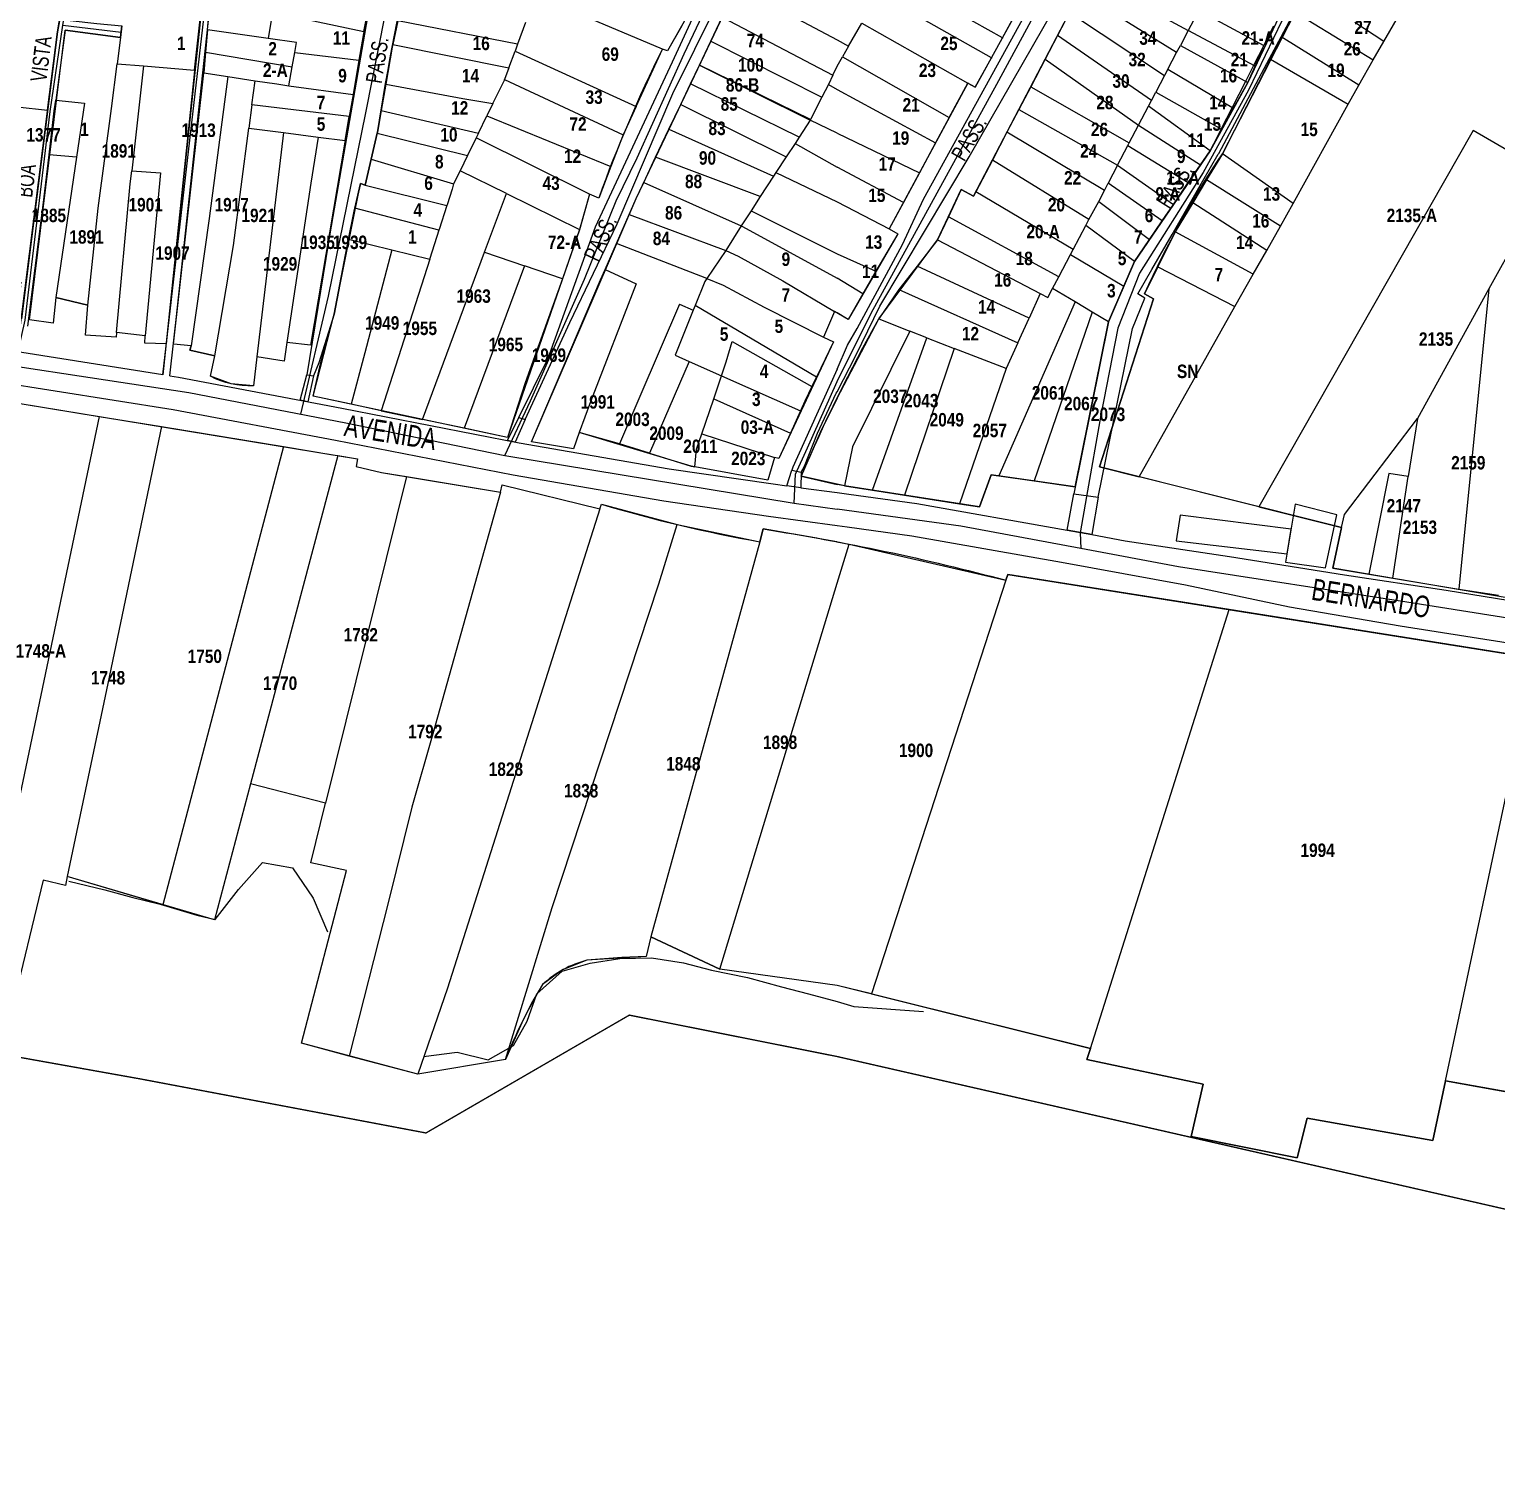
# Model space of a CAD drawing. Extents: x 199665 to 201826, y 4836581 to 4838476.
# Drawn here: x 201009 to 201281.9, y 4836580.5 to 4836845.8 of the extents above; entities that cross this region are included whole.
import ezdxf
from ezdxf.enums import TextEntityAlignment as Align

# ---------------------------------------------------------------- set-up
doc = ezdxf.new("R2010")
doc.units = 0
doc.header["$LTSCALE"] = 1.5
doc.header["$MEASUREMENT"] = 0
for name, color, linetype in [('CD-MALHA-LOTES', 40, 'CONTINUOUS'), ('HD-CANAIS', 7, 'CONTINUOUS'), ('HD-CURSO-PERENE', 170, 'CONTINUOUS'), ('LM-LIM-SETOR-FISCAL', 7, 'CONTINUOUS'), ('RU-QUADRAS', 6, 'CONTINUOUS'), ('SV-EIXO-RUA-N-PAV', 6, 'CONTINUOUS'), ('SV-EIXO-RUA-PAV', 20, 'CONTINUOUS'), ('SV-PONTE-BUEIRO', 249, 'CONTINUOUS'), ('SV-RUA-NAO-PAV-S-GUIA-C-GUIA', 7, 'CONTINUOUS'), ('SV-RUA-PAVIM-S-GUIA-C-GUIA', 7, 'CONTINUOUS'), ('SV-TXT-RUA-N-PAV-S-GUIA-C-GUIA', 7, 'CONTINUOUS'), ('SV-TXT-RUA-PAV-S-GUIA-C-GUIA', 7, 'CONTINUOUS'), ('Th_NmrPort', 1, 'CONTINUOUS')]:
    doc.layers.add(name, color=color, linetype=linetype)
doc.styles.add('ARIAL', font='ARIAL.TTF')
doc.styles.get("Standard").update_dxf_attribs({"font": 'swisscbo.ttf'})
doc.linetypes.add('Limite', pattern='A,20,-3,[130,ltypeshp.shx,S=6.35,R=0,X=0,Y=0],-3,20', length=46)

msp = doc.modelspace()

# ---------------------------------------------------------------- linework, layer by layer
at = {"layer": 'CD-MALHA-LOTES', "linetype": 'Continuous'}
for p, q in [((201260.9, 4836843.55), (201272, 4836862.97)), ((201189.95, 4836844.25), (201169, 4836856.1)), ((201205.92, 4836855.62), (201224.53, 4836845.62)), ((201140.57, 4836853.78), (201159.19, 4836843.85)), ((201222.36, 4836841.48), (201204.36, 4836852.65)), ((201042.11, 4836845.72), (201042.52, 4836850.54)), ((201071.2, 4836845.41), (201072.32, 4836850.9)), ((201126.71, 4836842.14), (201103.13, 4836852.09)), ((201187.91, 4836840.53), (201166.89, 4836852.41)), ((201039.68, 4836838.21), (201040.71, 4836847.7)), ((201054.2, 4836849), (201053.37, 4836844.13)), ((201054.2, 4836849), (201071.2, 4836845.41)), ((201076.55, 4836842.98), (201077.51, 4836847.39)), ((201099.79, 4836843.08), (201077.51, 4836847.39)), ((201135.73, 4836843.62), (201137.84, 4836848.05)), ((201137.84, 4836848.05), (201158.42, 4836837.31)), ((201189.95, 4836844.25), (201192.19, 4836848.32)), ((201202.44, 4836848.97), (201200.21, 4836844.69)), ((201202.44, 4836848.97), (201220.11, 4836837.2)), ((201226.46, 4836849.29), (201224.53, 4836845.62)), ((201226.46, 4836849.29), (201238.55, 4836842.78)), ((201244.26, 4836849.06), (201241.79, 4836844.45)), ((201244.26, 4836849.06), (201258.94, 4836840.13)), ((201014.19, 4836845.37), (201012.35, 4836830.76)), ((201015.64, 4836845.64), (201013.88, 4836832.65)), ((201014.51, 4836847.12), (201014.19, 4836845.37)), ((201025.92, 4836844.29), (201015.64, 4836845.64)), ((201026.19, 4836846.46), (201025.92, 4836844.29)), ((201042.11, 4836845.72), (201041.76, 4836841.54)), ((201053.37, 4836844.13), (201042.11, 4836845.72)), ((201071.13, 4836845.03), (201070.28, 4836840.09)), ((201071.2, 4836845.41), (201071.13, 4836845.03)), ((201101.28, 4836847.09), (201099.79, 4836843.08)), ((201130.31, 4836846.46), (201127.68, 4836841.81)), ((201161.34, 4836842.7), (201163.78, 4836846.96)), ((201163.78, 4836846.96), (201183.53, 4836835.8)), ((201200.21, 4836844.69), (201197.88, 4836840.24)), ((201217.68, 4836832.58), (201200.21, 4836844.69)), ((201224.53, 4836845.62), (201223.06, 4836842.81)), ((201236.97, 4836838.96), (201224.53, 4836845.62)), ((201238.55, 4836842.78), (201240.39, 4836846.39)), ((201241.79, 4836844.45), (201239.79, 4836840.28)), ((201256.26, 4836835.44), (201241.79, 4836844.45)), ((201260.9, 4836843.55), (201255.53, 4836847.06)), ((201025.92, 4836844.29), (201025.31, 4836839.41)), ((201058.66, 4836843.37), (201053.37, 4836844.13)), ((201058.34, 4836841.52), (201058.66, 4836843.37)), ((201075.26, 4836835.6), (201076.44, 4836842.47)), ((201076.44, 4836842.47), (201076.55, 4836842.98)), ((201076.55, 4836842.98), (201098.15, 4836838.63)), ((201098.15, 4836838.63), (201099.3, 4836841.74)), ((201099.79, 4836843.08), (201099.3, 4836841.74)), ((201099.3, 4836841.74), (201121.83, 4836831.46)), ((201121.83, 4836831.46), (201126.71, 4836842.14)), ((201127.68, 4836841.81), (201126.71, 4836842.14)), ((201133.63, 4836839.18), (201135.73, 4836843.62)), ((201135.73, 4836843.62), (201156.38, 4836833.18)), ((201159.19, 4836843.85), (201161.34, 4836842.7)), ((201161.34, 4836842.7), (201160.21, 4836840.72)), ((201187.91, 4836840.53), (201189.95, 4836844.25)), ((201222.36, 4836841.48), (201223.06, 4836842.81)), ((201223.06, 4836842.81), (201235.57, 4836835.91)), ((201236.97, 4836838.96), (201238.55, 4836842.78)), ((201258.94, 4836840.13), (201260.9, 4836843.55)), ((201024.27, 4836831.06), (201025.31, 4836839.41)), ((201025.31, 4836839.41), (201030.18, 4836839.01)), ((201030.18, 4836839.01), (201028.01, 4836819.52)), ((201030.18, 4836839.01), (201039.68, 4836838.21)), ((201041.76, 4836841.54), (201041.44, 4836837.73)), ((201041.76, 4836841.54), (201057.87, 4836838.87)), ((201057.87, 4836838.87), (201058.34, 4836841.52)), ((201058.34, 4836841.52), (201070.28, 4836840.09)), ((201070.28, 4836840.09), (201069.19, 4836833.7)), ((201131.94, 4836835.65), (201133.63, 4836839.18)), ((201133.63, 4836839.18), (201154.21, 4836828.94)), ((201154.26, 4836829.03), (201133.63, 4836839.18)), ((201159.2, 4836838.95), (201160.21, 4836840.72)), ((201160.21, 4836840.72), (201180.08, 4836829.43)), ((201184.89, 4836835.03), (201187.91, 4836840.53)), ((201197.88, 4836840.24), (201195.22, 4836835.15)), ((201197.88, 4836840.24), (201215.26, 4836827.98)), ((201220.73, 4836838.39), (201222.36, 4836841.48)), ((201239.79, 4836840.28), (201230.86, 4836822.68)), ((201239.79, 4836840.28), (201254.25, 4836831.91)), ((201256.26, 4836835.44), (201258.94, 4836840.13)), ((201035.77, 4836787.26), (201041.44, 4836837.73)), ((201039.67, 4836838.11), (201037.63, 4836818.44)), ((201039.68, 4836838.21), (201039.67, 4836838.11)), ((201041.44, 4836837.73), (201045.88, 4836837.05)), ((201045.88, 4836837.05), (201042.44, 4836810.65)), ((201045.88, 4836837.05), (201050.98, 4836836.26)), ((201050.38, 4836831.75), (201050.98, 4836836.26)), ((201050.98, 4836836.26), (201054.99, 4836835.65)), ((201057.25, 4836835.33), (201057.87, 4836838.87)), ((201095.19, 4836832.03), (201097.32, 4836836.39)), ((201097.32, 4836836.39), (201097.35, 4836836.49)), ((201098.15, 4836838.63), (201097.35, 4836836.49)), ((201097.35, 4836836.49), (201119.42, 4836826.18)), ((201158.42, 4836837.31), (201157.59, 4836835.57)), ((201158.42, 4836837.31), (201159.2, 4836838.95)), ((201220.11, 4836837.2), (201218.5, 4836834.14)), ((201220.73, 4836838.39), (201220.11, 4836837.2)), ((201220.73, 4836838.39), (201232.92, 4836831.17)), ((201235.57, 4836835.91), (201236.97, 4836838.96)), ((201054.99, 4836835.65), (201057.25, 4836835.33)), ((201057.25, 4836835.33), (201069.19, 4836833.7)), ((201069.19, 4836833.7), (201068.48, 4836829.6)), ((201074.42, 4836830.73), (201075.26, 4836835.6)), ((201075.26, 4836835.6), (201089.6, 4836832.94)), ((201130.14, 4836831.85), (201131.94, 4836835.65)), ((201152.15, 4836825.78), (201131.94, 4836835.65)), ((201157.59, 4836835.57), (201156.38, 4836833.18)), ((201157.59, 4836835.57), (201159.2, 4836834.63)), ((201159.2, 4836834.63), (201177.53, 4836824.71)), ((201180.08, 4836829.43), (201183.53, 4836835.8)), ((201183.53, 4836835.8), (201184.89, 4836835.03)), ((201195.22, 4836835.15), (201193.01, 4836830.92)), ((201195.22, 4836835.15), (201213.54, 4836824.71)), ((201217.68, 4836832.58), (201218.5, 4836834.14)), ((201218.5, 4836834.14), (201230.73, 4836827.24)), ((201232.92, 4836831.17), (201235.57, 4836835.91)), ((201254.25, 4836831.91), (201256.26, 4836835.44)), ((201006.7, 4836831.39), (201012.35, 4836830.76)), ((201013.61, 4836830.66), (201013.88, 4836832.65)), ((201013.88, 4836832.65), (201019.23, 4836832.11)), ((201019.23, 4836832.11), (201017.73, 4836822.01)), ((201021.76, 4836812.58), (201024.27, 4836831.06)), ((201050.38, 4836831.75), (201049.81, 4836827.42)), ((201068.48, 4836829.6), (201050.38, 4836831.75)), ((201089.6, 4836832.94), (201095.19, 4836832.03)), ((201095.19, 4836832.03), (201094.08, 4836829.75)), ((201121.83, 4836831.46), (201119.42, 4836826.18)), ((201127.94, 4836827.23), (201130.14, 4836831.85)), ((201130.14, 4836831.85), (201149.75, 4836822.1)), ((201156.38, 4836833.18), (201154.26, 4836829.03)), ((201193.01, 4836830.92), (201190.79, 4836826.66)), ((201193.01, 4836830.92), (201211.35, 4836820.55)), ((201215.26, 4836827.98), (201217.14, 4836831.55)), ((201217.14, 4836831.55), (201217.68, 4836832.58)), ((201228.6, 4836823.22), (201217.14, 4836831.55)), ((201230.73, 4836827.24), (201232.92, 4836831.17)), ((201244.03, 4836813.4), (201254.25, 4836831.91)), ((201012.33, 4836830.6), (201007.49, 4836791.94)), ((201012.35, 4836830.76), (201012.33, 4836830.6)), ((201012.64, 4836822.48), (201013.61, 4836830.66)), ((201067.72, 4836825.14), (201068.48, 4836829.6)), ((201073.72, 4836826.69), (201074.42, 4836830.73)), ((201074.42, 4836830.73), (201092.49, 4836826.51)), ((201092.49, 4836826.51), (201094.08, 4836829.75)), ((201094.08, 4836829.75), (201117.14, 4836820.3)), ((201154.21, 4836828.94), (201152.15, 4836825.78)), ((201154.26, 4836829.03), (201154.21, 4836828.94)), ((201159.19, 4836826.5), (201154.21, 4836828.94)), ((201180.08, 4836829.43), (201177.53, 4836824.71)), ((201046.93, 4836805.6), (201049.81, 4836827.42)), ((201049.81, 4836827.42), (201056.24, 4836826.6)), ((201056.24, 4836826.6), (201051.3, 4836784.88)), ((201056.24, 4836826.6), (201062.69, 4836825.78)), ((201062.69, 4836825.78), (201061.3, 4836817.18)), ((201062.69, 4836825.78), (201067.72, 4836825.14)), ((201072.54, 4836821.69), (201073.68, 4836826.53)), ((201073.68, 4836826.53), (201073.72, 4836826.69)), ((201073.68, 4836826.53), (201090.47, 4836822.37)), ((201092.06, 4836825.62), (201090.47, 4836822.37)), ((201092.49, 4836826.51), (201092.06, 4836825.62)), ((201113.16, 4836815.17), (201092.06, 4836825.62)), ((201119.42, 4836826.18), (201117.14, 4836820.3)), ((201125.46, 4836822.01), (201127.94, 4836827.23)), ((201127.94, 4836827.23), (201147.39, 4836818.49)), ((201152.15, 4836825.78), (201151.38, 4836824.61)), ((201159.19, 4836826.5), (201174.52, 4836819.15)), ((201190.79, 4836826.66), (201188.08, 4836821.47)), ((201208.92, 4836815.81), (201190.79, 4836826.66)), ((201213.54, 4836824.71), (201215.26, 4836827.98)), ((201215.26, 4836827.98), (201226.79, 4836820.61)), ((201228.6, 4836823.22), (201230.73, 4836827.24)), ((201277.54, 4836826.97), (201237.62, 4836757)), ((201292.55, 4836818.2), (201277.54, 4836826.97)), ((201067.67, 4836824.82), (201061.27, 4836787.05)), ((201067.72, 4836825.14), (201067.67, 4836824.82)), ((201151.38, 4836824.61), (201149.75, 4836822.1)), ((201151.38, 4836824.61), (201159.19, 4836820.18)), ((201177.53, 4836824.71), (201174.52, 4836819.15)), ((201211.35, 4836820.55), (201213.28, 4836824.22)), ((201213.28, 4836824.22), (201213.54, 4836824.71)), ((201213.28, 4836824.22), (201224.51, 4836817.31)), ((201226.79, 4836820.61), (201228.6, 4836823.22)), ((201230.86, 4836822.68), (201227.92, 4836817.83)), ((201244.03, 4836813.4), (201230.86, 4836822.68)), ((201009.01, 4836791.75), (201012.64, 4836822.48)), ((201017.73, 4836822.01), (201012.64, 4836822.48)), ((201017.73, 4836822.01), (201013.87, 4836795.95)), ((201071.42, 4836816.84), (201072.54, 4836821.69)), ((201072.54, 4836821.69), (201087.88, 4836817.06)), ((201090.47, 4836822.37), (201089.07, 4836819.5)), ((201117.14, 4836820.3), (201114.87, 4836814.41)), ((201123.25, 4836817.34), (201125.46, 4836822.01)), ((201144.92, 4836814.71), (201125.46, 4836822.01)), ((201149.75, 4836822.1), (201147.84, 4836819.18)), ((201171.53, 4836813.63), (201159.19, 4836820.18)), ((201188.08, 4836821.47), (201185, 4836815.59)), ((201206.04, 4836810.45), (201188.08, 4836821.47)), ((201211.35, 4836820.55), (201209.62, 4836817.18)), ((201211.35, 4836820.55), (201221.76, 4836813.23)), ((201224.51, 4836817.31), (201226.79, 4836820.61)), ((201027.74, 4836817.08), (201028.01, 4836819.52)), ((201028.01, 4836819.52), (201033.34, 4836819.12)), ((201033.34, 4836819.12), (201030.53, 4836788.8)), ((201037.63, 4836818.44), (201034.39, 4836787.29)), ((201061.3, 4836817.18), (201056.85, 4836787.54)), ((201089.07, 4836819.5), (201087.88, 4836817.06)), ((201097.7, 4836815.26), (201089.07, 4836819.5)), ((201121.82, 4836814.34), (201123.25, 4836817.34)), ((201123.25, 4836817.34), (201141.37, 4836809.27)), ((201147.39, 4836818.49), (201144.92, 4836814.71)), ((201147.84, 4836819.18), (201147.39, 4836818.49)), ((201147.84, 4836819.18), (201159.19, 4836813.73)), ((201174.52, 4836819.15), (201171.53, 4836813.63)), ((201208.92, 4836815.81), (201209.62, 4836817.18)), ((201219.69, 4836810.21), (201209.62, 4836817.18)), ((201221.76, 4836813.23), (201224.51, 4836817.31)), ((201227.92, 4836817.83), (201225.35, 4836813.55)), ((201241.66, 4836809.21), (201227.92, 4836817.83)), ((201025.15, 4836789.44), (201027.74, 4836817.08)), ((201069.5, 4836812.56), (201070.58, 4836817.11)), ((201070.58, 4836817.11), (201071.42, 4836816.84)), ((201071.42, 4836816.84), (201086.6, 4836813.02)), ((201087.58, 4836816.1), (201086.66, 4836813.2)), ((201087.88, 4836817.06), (201087.58, 4836816.1)), ((201093.65, 4836804.35), (201097.7, 4836815.26)), ((201097.7, 4836815.26), (201111.3, 4836808.59)), ((201113.16, 4836815.17), (201111.3, 4836808.59)), ((201114.87, 4836814.41), (201113.16, 4836815.17)), ((201144.92, 4836814.71), (201143.2, 4836812.07)), ((201182.28, 4836816.03), (201179.9, 4836810.95)), ((201184.57, 4836814.76), (201182.28, 4836816.03)), ((201185, 4836815.59), (201184.57, 4836814.76)), ((201203.1, 4836804.85), (201185, 4836815.59)), ((201207.87, 4836813.79), (201208.92, 4836815.81)), ((201019.84, 4836794.5), (201021.76, 4836812.58)), ((201068.35, 4836806.77), (201069.36, 4836811.99)), ((201069.36, 4836811.99), (201069.5, 4836812.56)), ((201085.15, 4836808.47), (201069.5, 4836812.56)), ((201086.6, 4836813.02), (201085.18, 4836808.57)), ((201086.66, 4836813.2), (201086.6, 4836813.02)), ((201120.52, 4836811.38), (201121.82, 4836814.34)), ((201143.2, 4836812.07), (201141.37, 4836809.27)), ((201143.2, 4836812.07), (201159.19, 4836804.05)), ((201159.19, 4836813.73), (201168.87, 4836808.71)), ((201171.53, 4836813.63), (201168.87, 4836808.71)), ((201206.04, 4836810.45), (201207.87, 4836813.79)), ((201207.87, 4836813.79), (201217.32, 4836806.7)), ((201219.69, 4836810.21), (201221.76, 4836813.23)), ((201225.35, 4836813.55), (201222.08, 4836808.12)), ((201239.12, 4836804.65), (201225.35, 4836813.55)), ((201241.66, 4836809.21), (201244.03, 4836813.4)), ((201042.44, 4836810.65), (201039.06, 4836786.94)), ((201118.17, 4836806), (201120.52, 4836811.38)), ((201120.52, 4836811.38), (201138.5, 4836804.69)), ((201141.37, 4836809.27), (201138.5, 4836804.69)), ((201141.37, 4836809.27), (201141.64, 4836809.15)), ((201141.64, 4836809.15), (201159.2, 4836799.5)), ((201179.9, 4836810.95), (201177.89, 4836806.64)), ((201200.43, 4836799.76), (201179.9, 4836810.95)), ((201203.1, 4836804.85), (201205.44, 4836809.3)), ((201205.44, 4836809.3), (201206.04, 4836810.45)), ((201214.5, 4836802.64), (201205.44, 4836809.3)), ((201217.32, 4836806.7), (201219.69, 4836810.21)), ((201239.12, 4836804.65), (201241.66, 4836809.21)), ((201065.65, 4836792.86), (201068.35, 4836806.77)), ((201068.35, 4836806.77), (201076.41, 4836804.79)), ((201085.15, 4836808.47), (201083.46, 4836803.16)), ((201085.18, 4836808.57), (201085.15, 4836808.47)), ((201111.3, 4836808.59), (201108.14, 4836799.42)), ((201170.5, 4836807.79), (201166.44, 4836800.81)), ((201168.87, 4836808.71), (201170.5, 4836807.79)), ((201177.89, 4836806.64), (201174.1, 4836801.79)), ((201177.89, 4836806.64), (201196.99, 4836796.7)), ((201214.5, 4836802.64), (201217.32, 4836806.7)), ((201222.08, 4836808.12), (201218.85, 4836801.62)), ((201236.58, 4836800.26), (201222.08, 4836808.12)), ((201285.92, 4836807.44), (201280.45, 4836797.54)), ((201043.46, 4836785.07), (201046.93, 4836805.6)), ((201076.41, 4836804.79), (201071.39, 4836785.66)), ((201076.41, 4836804.79), (201083.43, 4836803.06)), ((201082.1, 4836773.25), (201093.65, 4836804.35)), ((201093.65, 4836804.35), (201101.05, 4836801.84)), ((201116.06, 4836801.17), (201118.17, 4836806)), ((201134.96, 4836799.44), (201118.17, 4836806)), ((201138.5, 4836804.69), (201134.96, 4836799.44)), ((201138.5, 4836804.69), (201140.83, 4836803.65)), ((201140.83, 4836803.65), (201149.1, 4836799.05)), ((201159.19, 4836804.05), (201166.44, 4836800.81)), ((201200.43, 4836799.76), (201202.62, 4836803.94)), ((201202.62, 4836803.94), (201203.1, 4836804.85)), ((201202.62, 4836803.94), (201212.53, 4836798.06)), ((201236.58, 4836800.26), (201239.12, 4836804.65)), ((201083.43, 4836803.06), (201074.38, 4836774.88)), ((201083.46, 4836803.16), (201083.43, 4836803.06)), ((201101.05, 4836801.84), (201089.86, 4836771.6)), ((201108.14, 4836799.42), (201101.05, 4836801.84)), ((201115.2, 4836799.2), (201116.06, 4836801.17)), ((201116.06, 4836801.17), (201121.83, 4836798.5)), ((201166.44, 4836800.81), (201163.98, 4836796.6)), ((201174.1, 4836801.79), (201170.66, 4836797.42)), ((201194.91, 4836792.12), (201174.1, 4836801.79)), ((201212.53, 4836798.06), (201214.5, 4836802.64)), ((201218.85, 4836801.62), (201216.4, 4836796.64)), ((201218.85, 4836801.62), (201233.18, 4836794.26)), ((201108.14, 4836799.42), (201101.16, 4836780.08)), ((201102.38, 4836769.08), (201115.2, 4836799.2)), ((201121.83, 4836798.5), (201113.32, 4836776.5)), ((201134.62, 4836798.91), (201132.81, 4836794.46)), ((201134.96, 4836799.44), (201134.62, 4836798.91)), ((201134.96, 4836799.44), (201138.03, 4836798.24)), ((201138.03, 4836798.24), (201145.64, 4836794.13)), ((201149.1, 4836799.05), (201158.75, 4836793.31)), ((201163.98, 4836796.6), (201159.2, 4836799.5)), ((201199.3, 4836797.63), (201200.43, 4836799.76)), ((201209.67, 4836791.41), (201212.53, 4836798.06)), ((201233.18, 4836794.26), (201236.58, 4836800.26)), ((201013.87, 4836795.95), (201013.39, 4836791.13)), ((201013.87, 4836795.95), (201019.84, 4836794.5)), ((201163.98, 4836796.6), (201161.25, 4836791.87)), ((201170.66, 4836797.42), (201166.95, 4836791.95)), ((201170.66, 4836797.42), (201192.82, 4836787.52)), ((201196.99, 4836796.7), (201194.91, 4836792.12)), ((201196.99, 4836796.7), (201198.41, 4836795.93)), ((201198.41, 4836795.93), (201199.3, 4836797.63)), ((201203.47, 4836795.13), (201199.3, 4836797.63)), ((201218.06, 4836795.69), (201208.03, 4836764.43)), ((201216.4, 4836796.64), (201218.06, 4836795.69)), ((201280.45, 4836797.54), (201267.13, 4836773.42)), ((201280.45, 4836797.54), (201274.85, 4836741.69)), ((201019.42, 4836788.92), (201019.84, 4836794.5)), ((201063.12, 4836783.62), (201065.65, 4836792.86)), ((201129.92, 4836794.71), (201118.76, 4836768.71)), ((201132.46, 4836793.6), (201129.06, 4836785.22)), ((201129.92, 4836794.71), (201132.46, 4836793.6)), ((201132.81, 4836794.46), (201132.46, 4836793.6)), ((201155.38, 4836781.12), (201132.81, 4836794.46)), ((201145.64, 4836794.13), (201156.66, 4836788.53)), ((201158.75, 4836793.31), (201156.66, 4836788.53)), ((201159.22, 4836793.06), (201158.75, 4836793.31)), ((201161.25, 4836791.87), (201159.22, 4836793.06)), ((201203.47, 4836795.13), (201189.31, 4836762.74)), ((201206.66, 4836793.21), (201195.86, 4836761.81)), ((201206.66, 4836793.21), (201203.47, 4836795.13)), ((201209.67, 4836791.41), (201206.66, 4836793.21)), ((201215.38, 4836762.59), (201233.18, 4836794.26)), ((201013.39, 4836791.13), (201009.01, 4836791.75)), ((201159.19, 4836777.21), (201166.95, 4836791.95)), ((201166.95, 4836791.95), (201172.72, 4836789.7)), ((201192.82, 4836787.52), (201194.91, 4836792.12)), ((201203.5, 4836760.72), (201209.67, 4836791.41)), ((201025.09, 4836788.53), (201019.42, 4836788.92)), ((201025.15, 4836789.44), (201025.09, 4836788.53)), ((201030.53, 4836788.8), (201025.15, 4836789.44)), ((201030.42, 4836787.47), (201030.53, 4836788.8)), ((201034.39, 4836787.29), (201030.42, 4836787.47)), ((201039.06, 4836786.94), (201035.77, 4836787.26)), ((201056.85, 4836787.54), (201056.36, 4836784.1)), ((201061.27, 4836787.05), (201056.85, 4836787.54)), ((201138.59, 4836783.94), (201139.7, 4836787.74)), ((201139.7, 4836787.74), (201154.53, 4836779.35)), ((201158.54, 4836787.68), (201155.38, 4836781.12)), ((201156.66, 4836788.53), (201158.54, 4836787.68)), ((201172.72, 4836789.7), (201162.08, 4836768.13)), ((201165.81, 4836760.08), (201175.89, 4836788.46)), ((201175.89, 4836788.46), (201172.72, 4836789.7)), ((201175.89, 4836788.46), (201181.01, 4836786.47)), ((201192.82, 4836787.52), (201190.64, 4836782.71)), ((201039.06, 4836786.94), (201038.84, 4836786.16)), ((201038.84, 4836786.16), (201043.46, 4836785.07)), ((201042.67, 4836781.28), (201043.46, 4836785.07)), ((201051.3, 4836784.88), (201050.63, 4836779.53)), ((201056.36, 4836784.1), (201051.3, 4836784.88)), ((201071.39, 4836785.66), (201068.81, 4836776.07)), ((201129.06, 4836785.22), (201131.68, 4836784.06)), ((201181.01, 4836786.47), (201171.75, 4836759.15)), ((201190.64, 4836782.71), (201181.01, 4836786.47)), ((201061.74, 4836777.57), (201063.12, 4836783.62)), ((201131.68, 4836784.06), (201124.3, 4836766.97)), ((201131.68, 4836784.06), (201137.72, 4836781.38)), ((201137.72, 4836781.38), (201138.59, 4836783.94)), ((201190.64, 4836782.71), (201181.98, 4836757.56)), ((201046.51, 4836779.89), (201042.67, 4836781.28)), ((201050.63, 4836779.53), (201046.51, 4836779.89)), ((201101.16, 4836780.08), (201097.89, 4836769.9)), ((201136.26, 4836777.11), (201137.72, 4836781.38)), ((201137.72, 4836781.38), (201152.42, 4836774.87)), ((201154.53, 4836779.35), (201153.23, 4836776.66)), ((201154.53, 4836779.35), (201155.38, 4836781.12)), ((201003.05, 4836776.9), (201021.97, 4836773.8)), ((201068.81, 4836776.07), (201061.74, 4836777.57)), ((201113.32, 4836776.5), (201111.26, 4836770.81)), ((201134.03, 4836770.59), (201136.26, 4836777.11)), ((201136.26, 4836777.11), (201150.51, 4836770.68)), ((201153.23, 4836776.66), (201152.42, 4836774.87)), ((201159.19, 4836777.21), (201156.07, 4836770.8)), ((201021.97, 4836773.8), (201002.67, 4836681.8)), ((201021.97, 4836773.8), (201033.53, 4836771.91)), ((201074.38, 4836774.88), (201068.81, 4836776.07)), ((201074.38, 4836774.88), (201082.1, 4836773.25)), ((201152.42, 4836774.87), (201150.51, 4836770.68)), ((201033.53, 4836771.91), (201023.56, 4836724.16)), ((201033.53, 4836771.91), (201056.27, 4836768.19)), ((201089.86, 4836771.6), (201082.1, 4836773.25)), ((201097.89, 4836769.9), (201089.86, 4836771.6)), ((201111.26, 4836770.81), (201110.18, 4836767.8)), ((201118.76, 4836768.71), (201111.26, 4836770.81)), ((201156.07, 4836770.8), (201152.55, 4836762.71)), ((201253.58, 4836755.6), (201267.13, 4836773.42)), ((201267.13, 4836773.42), (201265.4, 4836762.64)), ((201056.27, 4836768.19), (201033.81, 4836682.98)), ((201056.27, 4836768.19), (201065.42, 4836766.69)), ((201110.18, 4836767.8), (201102.38, 4836769.08)), ((201124.3, 4836766.97), (201118.76, 4836768.71)), ((201133.04, 4836767.7), (201134.03, 4836770.59)), ((201134.03, 4836770.59), (201147.57, 4836766.18)), ((201150.51, 4836770.68), (201148.36, 4836765.98)), ((201162.08, 4836768.13), (201160.61, 4836760.89)), ((201066.34, 4836766.53), (201050.13, 4836705.5)), ((201065.42, 4836766.69), (201066.34, 4836766.53)), ((201066.34, 4836766.53), (201069.99, 4836765.92)), ((201069.99, 4836765.92), (201069.75, 4836764.47)), ((201124.3, 4836766.97), (201132.04, 4836764.53)), ((201132.76, 4836764.41), (201133.04, 4836767.7)), ((201147.57, 4836766.18), (201146.35, 4836761.98)), ((201148.36, 4836765.98), (201147.57, 4836766.18)), ((201079.14, 4836762.62), (201064.06, 4836701.89)), ((201069.75, 4836764.47), (201074.49, 4836763.4)), ((201074.49, 4836763.4), (201079.14, 4836762.62)), ((201079.14, 4836762.62), (201096.61, 4836759.71)), ((201132.04, 4836764.53), (201132.76, 4836764.41)), ((201146.35, 4836761.98), (201132.76, 4836764.41)), ((201152.55, 4836762.71), (201159.19, 4836761.17)), ((201185.68, 4836756.98), (201187.84, 4836762.95)), ((201187.84, 4836762.95), (201189.31, 4836762.74)), ((201189.31, 4836762.74), (201195.86, 4836761.81)), ((201208.03, 4836764.43), (201215.38, 4836762.59)), ((201237.62, 4836757), (201215.38, 4836762.59)), ((201261.81, 4836763.17), (201258.13, 4836744.48)), ((201265.4, 4836762.64), (201261.81, 4836763.17)), ((201262.58, 4836743.73), (201265.4, 4836762.64)), ((201096.61, 4836759.71), (201096.93, 4836761.08)), ((201096.93, 4836761.08), (201115.09, 4836756.63)), ((201160.61, 4836760.89), (201159.19, 4836761.17)), ((201160.61, 4836760.89), (201165.81, 4836760.08)), ((201165.81, 4836760.08), (201171.75, 4836759.15)), ((201195.86, 4836761.81), (201203.5, 4836760.72)), ((201096.61, 4836759.71), (201084.02, 4836714.79)), ((201115.09, 4836756.63), (201115.37, 4836757.5)), ((201115.37, 4836757.5), (201129.47, 4836753.69)), ((201171.75, 4836759.15), (201181.98, 4836757.56)), ((201181.98, 4836757.56), (201185.68, 4836756.98)), ((201115.09, 4836756.63), (201086.73, 4836667.49)), ((201237.62, 4836757), (201253.05, 4836753.13)), ((201253.05, 4836753.13), (201253.58, 4836755.6)), ((201126.03, 4836742.67), (201129.47, 4836753.69)), ((201129.47, 4836753.69), (201144.82, 4836750.51)), ((201145.44, 4836752.88), (201144.82, 4836750.51)), ((201159.16, 4836750.47), (201145.44, 4836752.88)), ((201253.05, 4836753.13), (201251.44, 4836745.61)), ((201144.82, 4836750.51), (201124.58, 4836677.01)), ((201159.16, 4836750.47), (201161.46, 4836750.07)), ((201159.19, 4836742.77), (201161.46, 4836750.07)), ((201161.46, 4836750.07), (201190.62, 4836743.34)), ((201190.97, 4836744.43), (201190.62, 4836743.34)), ((201232.14, 4836737.88), (201190.97, 4836744.43)), ((201251.44, 4836745.61), (201258.13, 4836744.48)), ((201258.13, 4836744.48), (201262.58, 4836743.73)), ((201262.58, 4836743.73), (201274.85, 4836741.69)), ((201106.19, 4836682.49), (201126.03, 4836742.67)), ((201137.39, 4836671), (201159.19, 4836742.77)), ((201190.62, 4836743.34), (201165.63, 4836666.38)), ((201274.85, 4836741.69), (201282.2, 4836740.59)), ((201206.33, 4836656.26), (201232.14, 4836737.88)), ((201289.02, 4836728.83), (201232.14, 4836737.88)), ((201272.38, 4836650.24), (201289.02, 4836728.83)), ((201023.56, 4836724.16), (201016.02, 4836688.21)), ((201084.02, 4836714.79), (201080.12, 4836701.15)), ((201050.13, 4836705.5), (201043.4, 4836680.16)), ((201064.06, 4836701.89), (201050.13, 4836705.5)), ((201061.3, 4836690.8), (201064.06, 4836701.89)), ((201080.12, 4836701.15), (201075.68, 4836683.33)), ((201059.57, 4836657.22), (201067.93, 4836689.35)), ((201067.93, 4836689.35), (201061.3, 4836690.8)), ((201011.55, 4836687.54), (201005.64, 4836663.13)), ((201015.67, 4836686.56), (201011.55, 4836687.54)), ((201016.02, 4836688.21), (201015.67, 4836686.56)), ((201033.81, 4836682.98), (201016.02, 4836688.21)), ((201043.4, 4836680.16), (201033.81, 4836682.98)), ((201075.68, 4836683.33), (201068.48, 4836654.84)), ((201097.53, 4836654.21), (201106.19, 4836682.49)), ((201124.58, 4836677.01), (201123.68, 4836673.36)), ((201124.58, 4836677.01), (201137.39, 4836671)), ((201112.68, 4836672.65), (201108.11, 4836670.85)), ((201119.16, 4836673.16), (201112.68, 4836672.65)), ((201123.68, 4836673.36), (201119.16, 4836673.16)), ((201108.11, 4836670.85), (201104.44, 4836668.12)), ((201159.2, 4836667.97), (201137.39, 4836671)), ((201086.73, 4836667.49), (201081.22, 4836651.45)), ((201104.44, 4836668.12), (201102.36, 4836664.65)), ((201165.63, 4836666.38), (201159.2, 4836667.97)), ((201102.36, 4836664.65), (201100.55, 4836661.03)), ((201165.63, 4836666.38), (201206.33, 4836656.26)), ((201100.55, 4836661.03), (201097.53, 4836654.21)), ((201068.48, 4836654.84), (201059.57, 4836657.22)), ((201206.33, 4836656.26), (201205.68, 4836654.2)), ((201081.22, 4836651.45), (201068.48, 4836654.84)), ((201097.53, 4836654.21), (201081.22, 4836651.45)), ((201205.68, 4836654.2), (201227.31, 4836649.63)), ((201227.31, 4836649.63), (201225.09, 4836639.9)), ((201270.02, 4836639.1), (201272.38, 4836650.24)), ((201272.38, 4836650.24), (201299.08, 4836645.43)), ((201244.79, 4836635.91), (201246.65, 4836643.28)), ((201246.65, 4836643.28), (201270.02, 4836639.1)), ((201225.09, 4836639.9), (201244.79, 4836635.91))]:
    msp.add_line(p, q, dxfattribs=at)
for p in [(201189.95, 4836844.25), (201187.91, 4836840.53), (201183.53, 4836835.8)]:
    msp.add_point(p, dxfattribs=at)
at = {"layer": 'HD-CANAIS'}
msp.add_lwpolyline([(201222.25, 4836750.67), (201242.89, 4836748.28), (201243.65, 4836752.85), (201223.01, 4836755.46)], close=True, dxfattribs=at)
at = {"layer": 'HD-CURSO-PERENE'}
for points in [[(201016.3, 4836687.34), (201023.03, 4836685.78), (201028.19, 4836684.32), (201033.28, 4836683.08), (201040.13, 4836681.02), (201043.51, 4836680.22), (201047.86, 4836685.81), (201052.35, 4836690.83), (201057.9, 4836689.86), (201061.77, 4836684.2), (201064.45, 4836677.96)], [(201082.27, 4836654.78), (201088.54, 4836655.55), (201094.32, 4836654.12), (201099.02, 4836656.8), (201101.55, 4836661.31), (201103.34, 4836666.4), (201108.08, 4836670.6), (201113.28, 4836672.09), (201118.8, 4836672.99), (201124.68, 4836673.11), (201130.63, 4836672.15), (201135.85, 4836670.83), (201142.56, 4836669.43), (201148.89, 4836667.73), (201153.87, 4836666.39), (201159.19, 4836665.01)], [(201159.19, 4836665.01), (201162.32, 4836664.05), (201175.27, 4836663.13)]]:
    msp.add_lwpolyline(points, dxfattribs=at)
at = {"layer": 'LM-LIM-SETOR-FISCAL', "linetype": 'Limite', "ltscale": 0.1, "const_width": 0.25}
msp.add_lwpolyline([(200976.72, 4836660.04), (201029.68, 4836650.57), (201082.74, 4836640.53), (201120.56, 4836662.45), (201159.2, 4836654.75), (201242.65, 4836635.7), (201311.16, 4836620.02), (201344.07, 4836614.06), (201404.24, 4836602.34), (201465.09, 4836590.17), (201502.2, 4836583.04), (201514.19, 4836580.66), (201521.93, 4836665.19), (201553.41, 4836752.43), (201587.6, 4836863.42), (201599.18, 4836899.57), (201622.52, 4836971.26), (201656.74, 4837068.75), (201669.56, 4837108.13), (201725.18, 4837277.93), (201746.7, 4837344.82), (201756.31, 4837372.75)], dxfattribs=at)
at = {"layer": 'RU-QUADRAS', "color": 6, "linetype": 'Continuous'}
msp.add_lwpolyline([(201152.55, 4836762.71, -0.027587), (201166.95, 4836791.95), (201177.89, 4836806.64), (201182.28, 4836816.03), (201184.57, 4836814.76), (201235.83, 4836912.88), (201249.63, 4836932.9), (201279.34, 4836900.02, 0.015045), (201250.14, 4836864.06), (201244.92, 4836855.55), (201235.57, 4836835.91), (201228.6, 4836823.22), (201214.5, 4836802.64), (201209.67, 4836791.41), (201203.5, 4836760.72), (201187.84, 4836762.95), (201185.68, 4836756.98), (201160.61, 4836760.89)], format="xyb", close=True, dxfattribs=at)
for points in [[(201307.39, 4836872.71), (201338.77, 4836843.42), (201352.57, 4836828.95), (201353.48, 4836829.9), (201359.28, 4836825.37), (201358.43, 4836824.06), (201362.17, 4836821.65), (201380.06, 4836807.17), (201392.15, 4836794.67), (201394.59, 4836789.38), (201395.36, 4836780.76), (201386.08, 4836723.18), (201357.56, 4836726.82), (201358.09, 4836728.84), (201340.66, 4836730.4), (201251.44, 4836745.61), (201253.05, 4836753.13), (201208.03, 4836764.43), (201218.06, 4836795.69), (201216.4, 4836796.64, -0.041614), (201230.86, 4836822.68), (201248.76, 4836857.46, -0.024046)], [(201132.62, 4836850.54), (201127.68, 4836841.81), (201126.71, 4836842.14, 0.029802), (201114.87, 4836814.41), (201113.16, 4836815.17), (201111.28, 4836808.51), (201097.89, 4836769.9), (201061.74, 4836777.57), (201065.65, 4836792.86), (201070.58, 4836817.11), (201071.42, 4836816.84), (201073.72, 4836826.69, -0.017304), (201080.64, 4836862.64)], [(201072.34, 4836851.02), (201061.27, 4836787.05), (201056.85, 4836787.54), (201056.36, 4836784.1), (201051.3, 4836784.88), (201050.63, 4836779.53, -0.130813), (201042.67, 4836781.28), (201043.46, 4836785.07), (201038.84, 4836786.16), (201039.06, 4836786.94), (201035.77, 4836787.26), (201043.45, 4836858.44)], [(201003.05, 4836776.9), (201069.99, 4836765.92), (201069.75, 4836764.47), (201074.49, 4836763.4), (201096.61, 4836759.71), (201096.93, 4836761.08), (201115.09, 4836756.63), (201115.37, 4836757.5, 0.029826), (201144.82, 4836750.51), (201145.44, 4836752.88, -0.026599), (201190.62, 4836743.34), (201190.97, 4836744.43), (201361.17, 4836717.36)], [(201299.08, 4836645.43), (201272.38, 4836650.24), (201270.02, 4836639.1), (201246.65, 4836643.28), (201244.79, 4836635.91), (201225.09, 4836639.9), (201227.31, 4836649.63), (201205.68, 4836654.2), (201206.33, 4836656.26), (201159.2, 4836667.98), (201137.39, 4836671), (201124.58, 4836677.01), (201123.68, 4836673.36), (201112.68, 4836672.65, 0.132951), (201104.44, 4836668.12, 0.042501), (201097.53, 4836654.21), (201081.22, 4836651.45), (201059.57, 4836657.22), (201067.93, 4836689.35), (201061.3, 4836690.8), (201064.06, 4836701.89), (201050.13, 4836705.5), (201043.4, 4836680.16), (201016.02, 4836688.21), (201015.67, 4836686.56), (201011.55, 4836687.54), (201005.64, 4836663.13)]]:
    msp.add_lwpolyline(points, format="xyb", dxfattribs=at)
for points in [[(201043.16, 4836870.17), (201034.39, 4836787.29), (201030.42, 4836787.47), (201030.53, 4836788.8), (201025.15, 4836789.44), (201025.09, 4836788.53), (201019.42, 4836788.92), (201019.84, 4836794.5), (201013.87, 4836795.95), (201013.39, 4836791.13), (201009.01, 4836791.75), (201015.64, 4836845.64), (201025.92, 4836844.29), (201026.19, 4836846.46)], [(201017.73, 4836864.91), (201014.19, 4836845.37), (201007.49, 4836791.94)], [(201192.19, 4836848.32), (201184.89, 4836835.03), (201183.53, 4836835.8), (201168.87, 4836808.71), (201170.5, 4836807.79), (201161.25, 4836791.87), (201158.75, 4836793.31), (201156.66, 4836788.53), (201158.54, 4836787.68), (201148.36, 4836765.98), (201147.57, 4836766.18), (201146.35, 4836761.98), (201132.04, 4836764.53), (201111.26, 4836770.81), (201110.18, 4836767.8), (201102.38, 4836769.08), (201121.82, 4836814.34), (201140.57, 4836853.78)]]:
    msp.add_lwpolyline(points, dxfattribs=at)
at = {"layer": 'SV-EIXO-RUA-N-PAV'}
for points in [[(201159.2, 4836780.28), (201165.55, 4836793.03), (201177.82, 4836815.4), (201188.89, 4836835.61), (201199.71, 4836855.57), (201213.06, 4836879.03), (201226.77, 4836902.84), (201237.84, 4836921.12), (201246.5, 4836933.75), (201250.1, 4836938.08), (201259, 4836945.78), (201271.51, 4836954.2), (201284.5, 4836962.38), (201299.18, 4836971.52), (201301.94, 4836973.32), (201310.12, 4836977.17), (201325.76, 4836986.79), (201342.59, 4836994.97), (201355.58, 4837000.5), (201372.42, 4837007.24), (201377.44, 4837009.8)], [(201033.79, 4836781.56), (201041.43, 4836847.83), (201045.52, 4836880.61), (201049.3, 4836910.52), (201054.07, 4836947.02), (201058.24, 4836973.89), (201063.08, 4837004.7), (201068.53, 4837005.15), (201075.5, 4836998.49), (201076.71, 4836995.16), (201085.34, 4836985.17), (201091.47, 4836978.24), (201098.59, 4836971.88)], [(201059.45, 4836774.22), (201064.61, 4836796.17), (201071.54, 4836830.26), (201078.68, 4836866.34), (201082.67, 4836878.71), (201090.89, 4836904.58), (201101.95, 4836941.74), (201103.04, 4836944.61), (201101.52, 4836947.51), (201098.56, 4836949.54), (201092.65, 4836952.13), (201090.98, 4836954.91), (201098.59, 4836971.88), (201099.67, 4836974.13), (201102.31, 4836978.46), (201108.17, 4836984.94), (201116.53, 4836994.63)], [(201097.41, 4836766.56), (201102.18, 4836776.72), (201112.24, 4836799.36), (201118.14, 4836813.89), (201122, 4836821.92), (201130.74, 4836841.28), (201145.07, 4836871.51), (201153.96, 4836891.07), (201159.2, 4836903.08)], [(201281.56, 4836903.58), (201278.27, 4836898.96), (201270.73, 4836890.07), (201258.78, 4836873.81), (201251.2, 4836863.3), (201243.47, 4836850.65), (201235.72, 4836834.48), (201227.31, 4836819.2), (201215.47, 4836800.48), (201211.44, 4836790.25), (201208.27, 4836774.03), (201205.58, 4836758.89), (201204.4, 4836752.18), (201204.51, 4836749.22)], [(201006.29, 4836783.17), (201008.21, 4836791.7), (201012.83, 4836830.51), (201015.17, 4836846.58), (201018.42, 4836864.8)], [(201015.17, 4836846.58), (201026.05, 4836845.3)], [(201151.2, 4836757.7), (201151.49, 4836763.09), (201153.7, 4836768), (201159.2, 4836780.28)]]:
    msp.add_lwpolyline(points, dxfattribs=at)
at = {"layer": 'SV-EIXO-RUA-PAV'}
for p, q in [((201182.23, 4836753.39), (201159.2, 4836756.56)), ((201204.51, 4836749.22), (201182.23, 4836753.39)), ((201222.68, 4836745.81), (201204.51, 4836749.22)), ((201265.16, 4836739.24), (201222.68, 4836745.81)), ((201323.31, 4836730.13), (201265.16, 4836739.24))]:
    msp.add_line(p, q, dxfattribs=at)
msp.add_lwpolyline([(200987.18, 4836786.08), (201038.62, 4836778.26), (201067.83, 4836772.6), (201097.41, 4836766.56), (201151.2, 4836757.7), (201159.2, 4836756.56)], dxfattribs=at)
at = {"layer": 'SV-PONTE-BUEIRO'}
for points in [[(201060.56, 4836781.53), (201061.84, 4836781.36), (201060.74, 4836776.55), (201059.32, 4836776.82)], [(201099.99, 4836773.62), (201101.21, 4836773.22), (201099.35, 4836769.03), (201097.91, 4836769.31)], [(201152.5, 4836763.42), (201152.44, 4836760.56), (201149.85, 4836760.92), (201150.8, 4836763.8)], [(201202, 4836752.67), (201203.25, 4836759.4), (201207.78, 4836758.8), (201206.58, 4836751.84)], [(201250.02, 4836745.63), (201252.18, 4836755.48), (201244.41, 4836757.51), (201242.63, 4836746.69)]]:
    msp.add_lwpolyline(points, close=True, dxfattribs=at)
at = {"layer": 'SV-RUA-NAO-PAV-S-GUIA-C-GUIA'}
for points in [[(201159.19, 4836782.63), (201161.17, 4836787.06), (201162.96, 4836790.18), (201171.4, 4836805.77), (201175.3, 4836814.25), (201194.74, 4836849.55), (201209.97, 4836878), (201224.93, 4836903.47), (201246.79, 4836937.35), (201243.34, 4836940.8), (201229.89, 4836953.14), (201227.24, 4836954.8), (201218.94, 4836959.99), (201211.57, 4836967.85), (201202.55, 4836979.27), (201189.48, 4836994.83), (201177.47, 4836983.81), (201170.57, 4836977.84), (201164.6, 4836972.99), (201162.95, 4836974.9)], [(201099.99, 4836773.62), (201105.44, 4836784.62), (201114.27, 4836809.09), (201128.57, 4836839.74), (201139.75, 4836864.04), (201154.1, 4836894.54), (201159.19, 4836906.15)], [(201101.21, 4836773.22), (201109.5, 4836791.27), (201118.29, 4836809.63), (201128.68, 4836833.85), (201140.9, 4836858.68), (201147.46, 4836873.42), (201157.24, 4836895.11), (201159.19, 4836899.88)], [(201007.32, 4836790.79), (201012.33, 4836830.6), (201012.35, 4836830.76), (201014.19, 4836845.37), (201014.51, 4836847.12), (201015.08, 4836850.23), (201015.74, 4836853.84), (201016.48, 4836857.92), (201017.13, 4836861.49), (201017.73, 4836864.91), (201019.23, 4836864.67), (201016.54, 4836847.44), (201021.52, 4836846.93), (201026.19, 4836846.46), (201025.92, 4836844.29), (201015.64, 4836845.64), (201013.88, 4836832.65), (201013.61, 4836830.66), (201012.64, 4836822.48), (201008.6, 4836790.62)], [(201035.1, 4836781.35), (201041.44, 4836837.73), (201041.76, 4836841.54), (201042.11, 4836845.72), (201042.52, 4836850.54)], [(201072.32, 4836850.9), (201071.2, 4836845.41), (201071.13, 4836845.03), (201070.28, 4836840.09), (201069.19, 4836833.7), (201068.48, 4836829.6), (201067.72, 4836825.14), (201067.67, 4836824.82), (201060.56, 4836781.53)], [(201040.71, 4836847.7), (201039.68, 4836838.21), (201039.67, 4836838.11), (201037.63, 4836818.44), (201033.79, 4836781.56)], [(201077.51, 4836847.39), (201076.55, 4836842.98), (201076.44, 4836842.47), (201075.26, 4836835.6), (201074.42, 4836830.73), (201073.72, 4836826.69), (201073.68, 4836826.53), (201072.54, 4836821.69), (201072.53, 4836821.64), (201071.42, 4836816.84), (201070.58, 4836817.11), (201069.5, 4836812.56), (201069.36, 4836811.99), (201068.35, 4836806.77), (201065.65, 4836792.86), (201062.84, 4836783.77), (201061.84, 4836781.36)], [(201159.19, 4836778.39), (201162.7, 4836785.17), (201167.17, 4836794.34), (201183.8, 4836822.09), (201199.64, 4836849.74)], [(201207.78, 4836758.8), (201214.18, 4836790.15), (201216.42, 4836795.8), (201215.15, 4836796.6), (201217.75, 4836801.12), (201221.52, 4836807.68), (201224.75, 4836813.3), (201227.26, 4836817.66), (201230.09, 4836822.59), (201230.18, 4836822.72), (201239.61, 4836840.37), (201241.79, 4836844.45), (201244.26, 4836849.06)], [(201240.39, 4836846.39), (201238.55, 4836842.78), (201236.67, 4836839.09), (201235.17, 4836836.13), (201232.7, 4836831.29), (201230.67, 4836827.28), (201228.6, 4836823.22), (201226.45, 4836820.09), (201224.17, 4836816.76), (201221.76, 4836813.23), (201219.47, 4836809.89), (201216.99, 4836806.27), (201214.5, 4836802.64), (201212.53, 4836798.06), (201209.67, 4836791.41), (201203.25, 4836759.4)], [(201159.19, 4836782.63), (201155.39, 4836774.13), (201150.99, 4836764.38), (201150.8, 4836763.8)], [(201152.5, 4836763.42), (201153.15, 4836764.58), (201155.59, 4836770.67), (201159.05, 4836778.16), (201159.19, 4836778.39)]]:
    msp.add_lwpolyline(points, dxfattribs=at)
at = {"layer": 'SV-RUA-PAVIM-S-GUIA-C-GUIA'}
for points in [[(200703.43, 4836871.63), (200723.7, 4836853.47), (200740.91, 4836839.14), (200750.2, 4836832.88), (200767.21, 4836824.53), (200781.74, 4836818.44), (200797.67, 4836813.21), (200812.45, 4836810.63), (200834.63, 4836807.36), (200859.53, 4836803.04), (200910.91, 4836794.96), (200948.62, 4836789.17), (200991.75, 4836782.06), (201035.7, 4836775.11), (201065.93, 4836769.39), (201098.98, 4836762.92), (201127, 4836758.09), (201146.44, 4836755.26), (201159.19, 4836753.52)], [(201033.79, 4836781.56), (200988.7, 4836788.71), (200992.71, 4836788.05)], [(201035.1, 4836781.35), (201036.74, 4836781.09), (201067.08, 4836775.35), (201100.08, 4836768.89), (201127.95, 4836764.09), (201147.29, 4836761.27), (201149.85, 4836760.92)], [(201152.44, 4836760.56), (201159.19, 4836759.65)], [(201159.19, 4836759.65), (201161.37, 4836759.35), (201174.06, 4836757.62), (201202, 4836752.67), (201206.58, 4836751.84)], [(201159.19, 4836753.52), (201161.06, 4836753.27), (201173.12, 4836751.63), (201200.94, 4836746.7), (201224.03, 4836742.49)], [(201206.58, 4836751.84), (201212.78, 4836750.7), (201232.17, 4836747.77), (201253.58, 4836744.35), (201272.48, 4836741.5), (201288.93, 4836738.86), (201308.01, 4836735.79), (201326.18, 4836732.42), (201343.47, 4836729.54), (201358.48, 4836727.11), (201372.78, 4836724.66), (201391.59, 4836721.11), (201412.17, 4836717.88), (201431.85, 4836714.79), (201451.89, 4836711.78), (201471.22, 4836708.61), (201496.78, 4836705), (201520.03, 4836701), (201531.76, 4836699.2)], [(201224.03, 4836742.49), (201243.32, 4836738.42), (201263.94, 4836734.89), (201284.01, 4836731.68), (201304.09, 4836728.32), (201327.69, 4836724.6), (201346.88, 4836721.54), (201367.3, 4836718.21), (201387.02, 4836714.92), (201407.08, 4836711.21), (201431.93, 4836707.14), (201451.74, 4836704.69), (201468.3, 4836702.34), (201494.57, 4836697.6), (201512.55, 4836694.64), (201530.46, 4836691.59)]]:
    msp.add_lwpolyline(points, dxfattribs=at)

# ---------------------------------------------------------------- texts
at = {"layer": 'SV-TXT-RUA-N-PAV-S-GUIA-C-GUIA', "style": 'ARIAL', "width": 0.7}
for s, rotation, p in [('VL.                   BOA                   VISTA', 83, (201007.06, 4836794.68)), ('PASS.', 81, (201074.47, 4836835.61)), ('PASS.', 60, (201182.88, 4836821.06)), ('PASS.', 58, (201220.93, 4836812.28)), ('PASS.', 65, (201114.72, 4836802.43))]:
    msp.add_text(s, height=3, rotation=rotation, dxfattribs=at).set_placement(p)
at = {"layer": 'SV-TXT-RUA-PAV-S-GUIA-C-GUIA', "style": 'ARIAL', "width": 0.7}
for s, p in [('AVENIDA', (201067.34, 4836770.23)), ('BERNARDO', (201247.26, 4836739.74))]:
    msp.add_text(s, height=4, rotation=351, dxfattribs=at).set_placement(p)
at = {"layer": 'Th_NmrPort', "color": 1}
for s, p in [('27', (201255.42, 4836846.2)), ('1', (201036.42, 4836843.2)), ('11', (201065.42, 4836844.2)), ('16', (201091.42, 4836843.2)), ('74', (201142.41, 4836843.74)), ('25', (201178.42, 4836843.2)), ('34', (201215.42, 4836844.2)), ('21-A', (201234.42, 4836844.2)), ('2', (201053.42, 4836842.2)), ('69', (201115.42, 4836841.2)), ('26', (201253.42, 4836842.2)), ('2-A', (201052.42, 4836838.2)), ('100', (201140.79, 4836839.21)), ('23', (201174.42, 4836838.2)), ('32', (201213.42, 4836840.2)), ('21', (201232.42, 4836840.2)), ('19', (201250.42, 4836838.2)), ('9', (201066.42, 4836837.2)), ('14', (201089.42, 4836837.2)), ('86-B', (201138.52, 4836835.48)), ('30', (201210.42, 4836836.2)), ('16', (201230.42, 4836837.2)), ('33', (201112.42, 4836833.2)), ('7', (201062.42, 4836832.2)), ('12', (201087.42, 4836831.2)), ('85', (201137.55, 4836831.93)), ('21', (201171.38, 4836831.78)), ('28', (201207.42, 4836832.2)), ('14', (201228.42, 4836832.2)), ('1', (201018.42, 4836827.2)), ('1913', (201037.27, 4836827.05)), ('5', (201062.42, 4836828.2)), ('72', (201109.42, 4836828.2)), ('83', (201135.29, 4836827.4)), ('26', (201206.42, 4836827.2)), ('15', (201227.42, 4836828.2)), ('15', (201245.42, 4836827.2)), ('1377', (201008.42, 4836826.2)), ('10', (201085.42, 4836826.2)), ('19', (201169.45, 4836825.59)), ('11', (201224.42, 4836825.2)), ('1891', (201022.42, 4836823.2)), ('12', (201108.42, 4836822.2)), ('90', (201133.51, 4836821.89)), ('24', (201204.42, 4836823.2)), ('9', (201222.42, 4836822.2)), ('8', (201084.42, 4836821.2)), ('17', (201166.93, 4836820.75)), ('6', (201082.42, 4836817.2)), ('43', (201104.42, 4836817.2)), ('88', (201130.92, 4836817.53)), ('22', (201201.42, 4836818.2)), ('11-A', (201220.42, 4836818.2)), ('1901', (201027.42, 4836813.2)), ('1917', (201043.42, 4836813.2)), ('15', (201165, 4836814.95)), ('20', (201198.42, 4836813.2)), ('9-A', (201218.42, 4836815.2)), ('13', (201238.42, 4836815.2)), ('1885', (201009.42, 4836811.2)), ('1921', (201048.42, 4836811.2)), ('4', (201080.42, 4836812.2)), ('86', (201127.2, 4836811.7)), ('6', (201216.42, 4836811.2)), ('2135-A', (201261.42, 4836811.2)), ('20-A', (201194.42, 4836808.2)), ('16', (201236.42, 4836810.2)), ('1891', (201016.42, 4836807.2)), ('1935', (201059.42, 4836806.2)), ('1939', (201065.42, 4836806.2)), ('1', (201079.42, 4836807.2)), ('72-A', (201105.42, 4836806.2)), ('84', (201124.93, 4836806.93)), ('13', (201164.42, 4836806.24)), ('7', (201214.42, 4836807.2)), ('14', (201233.42, 4836806.2)), ('1907', (201032.42, 4836804.2)), ('9', (201148.88, 4836803.05)), ('18', (201192.42, 4836803.2)), ('5', (201211.42, 4836803.2)), ('1929', (201052.42, 4836802.2)), ('11', (201163.84, 4836800.82)), ('7', (201229.42, 4836800.2)), ('16', (201188.42, 4836799.2)), ('3', (201209.42, 4836797.2)), ('1963', (201088.42, 4836796.2)), ('7', (201148.88, 4836796.41)), ('14', (201185.42, 4836794.2)), ('1949', (201071.42, 4836791.2)), ('1955', (201078.42, 4836790.2)), ('5', (201137.39, 4836789.13)), ('5', (201147.58, 4836790.59)), ('12', (201182.42, 4836789.2)), ('1965', (201094.42, 4836787.2)), ('2135', (201267.42, 4836788.2)), ('1969', (201102.42, 4836785.2)), ('4', (201144.83, 4836782.18)), ('SN', (201222.42, 4836782.2)), ('2061', (201195.42, 4836778.2)), ('1991', (201111.51, 4836776.51)), ('3', (201143.38, 4836777)), ('2037', (201165.9, 4836777.56)), ('2043', (201171.68, 4836776.76)), ('2067', (201201.42, 4836776.2)), ('2003', (201117.98, 4836773.28)), ('2049', (201176.42, 4836773.2)), ('2073', (201206.42, 4836774.2)), ('2009', (201124.29, 4836770.69)), ('03-A', (201141.28, 4836771.82)), ('2057', (201184.42, 4836771.2)), ('2011', (201130.6, 4836768.26)), ('2023', (201139.5, 4836766)), ('2159', (201273.42, 4836765.2)), ('2147', (201261.42, 4836757.2)), ('2153', (201264.42, 4836753.2)), ('1782', (201067.42, 4836733.2)), ('1748-A', (201006.42, 4836730.2)), ('1750', (201038.42, 4836729.2)), ('1748', (201020.42, 4836725.2)), ('1770', (201052.42, 4836724.2)), ('1792', (201079.42, 4836715.2)), ('1898', (201145.42, 4836713.2)), ('1900', (201170.71, 4836711.7)), ('1828', (201094.42, 4836708.2)), ('1848', (201127.42, 4836709.2)), ('1838', (201108.42, 4836704.2)), ('1994', (201245.4, 4836693.12))]:
    msp.add_text(s, height=2.5, dxfattribs=at).set_placement(p, align=Align.MIDDLE_LEFT)

doc.saveas('drawing.dxf')
